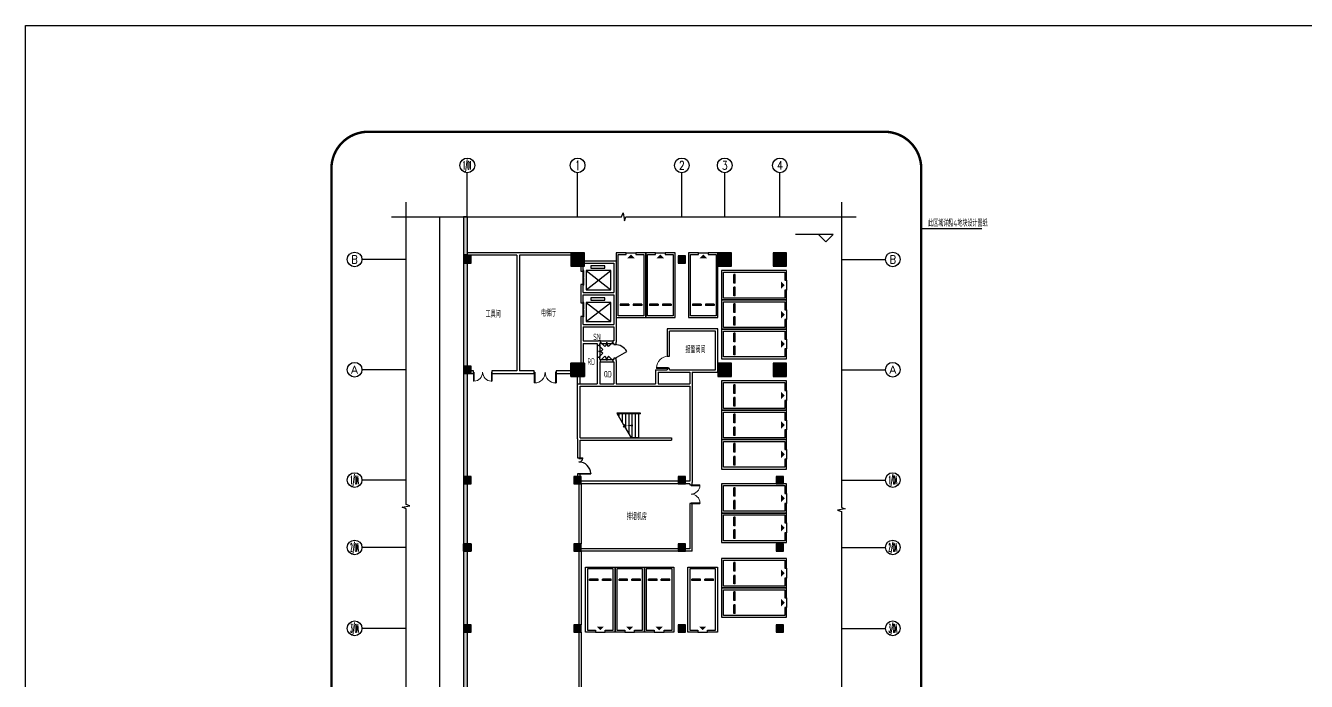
# Model space of a CAD drawing. Extents: x -2120532 to 1934524, y -1331911 to 424203.
# Drawn here: x -122172 to -17677, y -115263 to -61755 of the extents above; entities that cross this region are included whole.
import ezdxf
from ezdxf.enums import TextEntityAlignment as Align

# ---------------------------------------------------------------- set-up
doc = ezdxf.new("R2010")
doc.units = 0
doc.header["$LTSCALE"] = 10
for name, pattern in [('CENTERX2', [4, 2.5, -0.5, 0.5, -0.5]), ('CONTINOUS', [0]), ('DASH', [0.35, 0.25, -0.1])]:
    doc.linetypes.add(name, pattern=pattern)
for name, color, linetype in [('00-停车位', 67, 'Continuous'), ('00-用地红线', 12, 'CENTERX2'), ('A-COLUMN', 8, 'Continuous'), ('A-PUB_TITLE', 4, 'Continuous'), ('A-ROOM_NAME', 23, 'Continuous'), ('A-STAIR', 3, 'Continuous'), ('A-WALL', 2, 'Continuous'), ('AXIS', 3, 'Continuous'), ('AXIS_TEXT', 7, 'Continuous'), ('COLU-主楼', 1, 'Continuous'), ('COLUMN', 6, 'Continuous'), ('DIM_ELEV', 3, 'Continuous'), ('DIM_LEAD', 3, 'Continuous'), ('DIM_SYMB', 3, 'Continuous'), ('DOOR_FIRE', 8, 'Continuous'), ('EVTR', 4, 'Continuous'), ('PUB_HATCH', 8, 'Continuous'), ('WALL-C', 2, 'Continuous'), ('WINDOW', 8, 'Continuous'), ('索引线', 252, 'Continuous')]:
    doc.layers.add(name, color=color, linetype=linetype)
doc.layers.add('HATCH', color=251, linetype='Continuous', lineweight=0)
doc.layers.add('砼柱', color=2, linetype='Continuous', lineweight=35)
doc.styles.add('8B2_02', font='tssdeng.shx', dxfattribs={"width": 0.6, "bigfont": 'TSSDCHN.shx'})
doc.styles.add('_TCH_AXIS', font='COMPLEX', dxfattribs={"bigfont": 'GBCBIG'})
doc.styles.add('COMPLEX', font='COMPLEX.shx', dxfattribs={"width": 0.65})

# ---------------------------------------------------------------- blocks, each defined once
blk = doc.blocks.new('车位2400x5300')
at = {"layer": '00-停车位', "color": 251}
for p, q in [((-875, -1000), (-175, -1000)), ((-875, -1100), (-875, -1000)), ((-175, -1100), (-175, -1000)), ((175, -1000), (875, -1000)), ((175, -1100), (175, -1000)), ((875, -1100), (875, -1000)), ((-875, -1100), (-175, -1100)), ((175, -1100), (875, -1100)), ((400, -5300), (-400, -5300))]:
    blk.add_line(p, q, dxfattribs=at)
blk.add_lwpolyline([(400, -5150), (400, -5300), (1200, -5300), (1200, 0), (-1200, 0), (-1200, -5300), (-400, -5300), (-400, -5150), (-1050, -5150), (-1050, -150), (1050, -150), (1050, -5150), (400, -5150)], dxfattribs=at)
blk.add_lwpolyline([(0, -5150, 0, 600, 0), (0, -4850, 600, 600, 0)], format="xyseb", dxfattribs=at)
blk = doc.blocks.new('_AXISO')
blk.add_circle((0, 0), 0.5)
at = {"layer": 'AXIS_TEXT', "style": 'COMPLEX', "width": 1.041667}
blk.add_attdef('A', text='', height=0.56, dxfattribs=at).set_placement((-0.25, -0.28), (0.25, -0.28), align=Align.FIT)
blk = doc.blocks.new('_FZH')
blk.add_lwpolyline([(-0.5, -0.5), (0.5, -0.5), (0.5, 0.5), (-0.5, 0.5)], close=True)
at = {"layer": 'PUB_HATCH'}
blk.add_solid([(-0.5, -0.5), (0.5, -0.5), (-0.5, 0.5), (0.5, 0.5)], dxfattribs=at)
blk = doc.blocks.new('$DorLib2D$00000001')
for p, q in [((0.45, 0.975), (0.5, 0.975)), ((0.45, 0), (0.45, 0.975)), ((0.5, 0), (0.45, 0)), ((0.5, 0), (0.5, 0.975))]:
    blk.add_line(p, q)
at = {"lineweight": 13}
blk.add_arc((0.475, 0), 0.975, 91.46928, 180, dxfattribs=at)
blk = doc.blocks.new('$DorLib2D$00000002')
for p, q in [((-0.5, 0), (-0.5, 0.4875)), ((-0.475, 0.4875), (-0.5, 0.4875)), ((-0.475, 0), (-0.475, 0.4875)), ((0.475, 0), (0.475, 0.4875)), ((0.475, 0.4875), (0.5, 0.4875)), ((0.5, 0), (0.5, 0.4875)), ((-0.5, 0), (-0.475, 0)), ((0.5, 0), (0.475, 0))]:
    blk.add_line(p, q)
at = {"lineweight": 13}
for centre, start, end in [((-0.4875, 0), 0, 88.530716), ((0.4875, 0), 91.469284, 180)]:
    blk.add_arc(centre, 0.4875, start, end, dxfattribs=at)
blk = doc.blocks.new('$DORLIB2D$00000127')
at = {"color": 0}
for points in [[(-0.533, 0.795), (-0.533, 0.69)], [(-0.033, 0.795), (-0.533, 0.795)], [(-0.033, 0.69), (-0.533, 0.69)], [(0.5, 0.5), (-0.5, 0.5)], [(-0.033, 0.795), (-0.033, 0.69)], [(0.533, 0.795), (0.033, 0.795)], [(0.033, 0.795), (0.033, 0.69)], [(0.533, 0.69), (0.033, 0.69)], [(0.533, 0.795), (0.533, 0.69)]]:
    blk.add_lwpolyline(points, dxfattribs=at)
blk = doc.blocks.new('$DorLib2D$00000116')
at = {"color": 0}
for p, q in [((-0.5, 0), (-0.15, 0.35)), ((0.5, 0), (0.15, 0.35))]:
    blk.add_line(p, q, dxfattribs=at)
for centre, start, end in [((-0.5, 0), 0, 45), ((0.5, 0), 135, 180)]:
    blk.add_arc(centre, 0.5, start, end, dxfattribs=at)
blk = doc.blocks.new('$DorLib2D$00000228')
at = {"color": 0}
blk.add_line((0.5, 0), (0, 0.866), dxfattribs=at)
blk.add_arc((0.5, 0), 1, 120, 180, dxfattribs=at)
blk = doc.blocks.new('$DorLib2D$00000225')
at = {"color": 0}
for p, q in [((-0.5, 0), (-0.5, 0.252)), ((-0.475, 0.252), (-0.5, 0.252)), ((-0.475, 0), (-0.475, 0.252)), ((0.475, -0.001), (0.475, 0.752)), ((0.475, 0.752), (0.5, 0.752)), ((0.5, -0.001), (0.5, 0.752)), ((-0.475, 0), (-0.5, 0)), ((0.475, -0.001), (0.5, -0.001))]:
    blk.add_line(p, q, dxfattribs=at)
for centre, radius, start, end in [((-0.501, 0.003), 0.251, 359.78987, 84.09744), ((0.505, -0.002), 0.755, 92.24927, 179.72377)]:
    blk.add_arc(centre, radius, start, end, dxfattribs=at)

msp = doc.modelspace()

# ---------------------------------------------------------------- hatches: boundary and pattern name
at = {"layer": 'HATCH'}
msp.add_hatch(color=8, dxfattribs=at).paths.add_polyline_path([(-76583.4, -89285.4), (-77683.4, -89285.4), (-77683.4, -90385.4), (-76583.4, -90385.4)])
at = {"layer": 'PUB_HATCH'}
for points in [[(-86433.4, -77358.2), (-86433.4, -80385.4), (-86133.4, -80385.4), (-86133.4, -77358.2)], [(-86433.4, -80535.4), (-86133.4, -80535.4), (-86133.4, -80385.4), (-86433.4, -80385.4)], [(-86433.4, -89535.4), (-86133.4, -89535.4), (-86133.4, -81135.4), (-86433.4, -81135.4)], [(-86433.4, -98535.4), (-86133.4, -98535.4), (-86133.4, -90135.4), (-86433.4, -90135.4)], [(-86433.4, -104035.4), (-86133.4, -104035.4), (-86133.4, -99135.4), (-86433.4, -99135.4)], [(-86433.4, -110635.4), (-86133.4, -110635.4), (-86133.4, -104635.4), (-86433.4, -104635.4)], [(-86433.4, -117235.4), (-86133.4, -117235.4), (-86133.4, -111235.4), (-86433.4, -111235.4)]]:
    msp.add_hatch(color=8, dxfattribs=at).paths.add_polyline_path(points)

# ---------------------------------------------------------------- linework, layer by layer
at = {"layer": '00-用地红线', "color": 8, "const_width": 100}
msp.add_lwpolyline([(-55618.3, -123427.8), (-62643.7, -123342.7), (-74423.5, -122914.8), (-85023.1, -122272.5), (-88392, -118631), (-88391.8, -77358.2)], dxfattribs=at)
at = {"layer": 'A-PUB_TITLE'}
msp.add_lwpolyline([(174828.1, -61755.5), (174828.1, -481755.5), (-122171.9, -481755.5), (-122171.9, -61755.5)], close=True, dxfattribs=at)
at = {"layer": 'A-STAIR', "color": 8}
for p, q in [((-72133.4, -93385.4), (-73925.7, -93385.4)), ((-73925.7, -93385.4), (-73383.3, -94324.9)), ((-72013.4, -93385.4), (-73925.7, -93385.4)), ((-72013.4, -93445.4), (-73891.1, -93445.4)), ((-73753.4, -93683.9), (-73753.4, -93445.4)), ((-73483.4, -94151.6), (-73483.4, -93445.4)), ((-73213.4, -94619.2), (-73213.4, -93445.4)), ((-72943.4, -95086.9), (-72943.4, -93445.4)), ((-72673.4, -95385.4), (-72673.4, -93445.4)), ((-72403.4, -95385.4), (-72403.4, -93445.4)), ((-72133.4, -95385.4), (-72133.4, -93445.4)), ((-72013.4, -93445.4), (-72013.4, -93385.4)), ((-73252.9, -94290), (-73425.8, -94496)), ((-73425.8, -94496), (-73303.4, -94463.2)), ((-73383.3, -94324.9), (-73252.9, -94290)), ((-73303.4, -94463.2), (-72771, -95385.4)), ((-72133.4, -95385.4), (-72771, -95385.4))]:
    msp.add_line(p, q, dxfattribs=at)
at = {"layer": 'A-WALL', "color": 8}
for p, q in [((-81983.4, -80285.4), (-86133.4, -80285.4)), ((-77683.4, -80285.4), (-81983.4, -80285.4)), ((-82083.4, -80485.4), (-86133.4, -80485.4)), ((-82083.4, -80485.4), (-82083.4, -89935.4)), ((-77683.4, -80485.4), (-81883.4, -80485.4)), ((-81883.4, -80485.4), (-81883.4, -89935.4)), ((-75533.4, -87685.4), (-75533.4, -87835.4)), ((-75333.4, -87835.4), (-75333.4, -87685.4)), ((-75533.4, -87835.4), (-75333.4, -87835.4)), ((-75333.4, -88835.4), (-75533.4, -88835.4)), ((-75533.4, -88835.4), (-75533.4, -89085.4)), ((-75533.4, -89085.4), (-75533.4, -90985.4)), ((-75333.4, -88985.4), (-75333.4, -88835.4)), ((-75333.4, -89185.4), (-75333.4, -90985.4)), ((-85633.4, -89935.4), (-85833.4, -89935.4)), ((-85833.4, -90135.4), (-85633.4, -90135.4)), ((-85633.4, -90135.4), (-85633.4, -89935.4)), ((-82083.4, -89935.4), (-84133.4, -89935.4)), ((-84133.4, -89935.4), (-84133.4, -90135.4)), ((-84133.4, -90135.4), (-81983.4, -90135.4)), ((-81983.4, -90135.4), (-80683.4, -90135.4)), ((-80683.4, -89935.4), (-81883.4, -89935.4)), ((-80683.4, -90135.4), (-80683.4, -89935.4)), ((-77683.4, -89935.4), (-78883.4, -89935.4)), ((-78883.4, -89935.4), (-78883.4, -90135.4)), ((-78883.4, -90135.4), (-77683.4, -90135.4)), ((-77133.4, -90985.4), (-77133.4, -90385.4)), ((-76933.4, -90985.4), (-76933.4, -90385.4)), ((-68933.4, -98935.4), (-76833.4, -98935.4)), ((-68933.4, -99135.4), (-76833.4, -99135.4)), ((-77033.4, -111235.4), (-77033.4, -117235.4)), ((-76833.4, -111235.4), (-76833.4, -117235.4))]:
    msp.add_line(p, q, dxfattribs=at)
at = {"layer": 'A-WALL', "color": 8, "linetype": 'CONTINOUS'}
for p, q in [((-76883.4, -81385.4), (-76883.4, -81785.4)), ((-76683.4, -81785.4), (-76683.4, -81385.4)), ((-76583.4, -80935.4), (-73983.4, -80935.4)), ((-76583.4, -81135.4), (-74183.4, -81135.4)), ((-74183.4, -81135.4), (-74183.4, -83535.4)), ((-73983.4, -80935.4), (-73983.4, -83635.4)), ((-76883.4, -81785.4), (-76683.4, -81785.4)), ((-76683.4, -82885.4), (-76883.4, -82885.4)), ((-76883.4, -82885.4), (-76883.4, -83635.4)), ((-76683.4, -83535.4), (-76683.4, -82885.4)), ((-76683.4, -83535.4), (-74183.4, -83535.4)), ((-76883.4, -83635.4), (-76883.4, -84385.4)), ((-76883.4, -84385.4), (-76683.4, -84385.4)), ((-76683.4, -83735.4), (-74183.4, -83735.4)), ((-76683.4, -84385.4), (-76683.4, -83735.4)), ((-74183.4, -83735.4), (-74183.4, -86135.4)), ((-73983.4, -83635.4), (-73983.4, -86235.4)), ((-76683.4, -85485.4), (-76883.4, -85485.4)), ((-76883.4, -85485.4), (-76883.4, -86235.4)), ((-76683.4, -86135.4), (-76683.4, -85485.4)), ((-76883.4, -86235.4), (-76883.4, -87585.4)), ((-76683.4, -86135.4), (-74183.4, -86135.4)), ((-76683.4, -86335.4), (-74183.4, -86335.4)), ((-76683.4, -86335.4), (-76683.4, -87485.4)), ((-74183.4, -86335.4), (-74183.4, -87485.4)), ((-73983.4, -86235.4), (-73983.4, -87585.4)), ((-65683.4, -86485.4), (-69833.4, -86485.4)), ((-69833.4, -86485.4), (-69833.4, -88735.4)), ((-65883.4, -86685.4), (-69633.4, -86685.4)), ((-69633.4, -88735.4), (-69633.4, -86685.4)), ((-65883.4, -89835.4), (-65883.4, -86685.4)), ((-65683.4, -90035.4), (-65683.4, -86485.4)), ((-76883.4, -87585.4), (-76883.4, -89285.4)), ((-76683.4, -87485.4), (-75433.4, -87485.4)), ((-76683.4, -87685.4), (-75533.4, -87685.4)), ((-76683.4, -87685.4), (-76683.4, -89285.4)), ((-75258.4, -87485.4), (-75433.4, -87485.4)), ((-75333.4, -87685.4), (-75258.4, -87685.4)), ((-75258.4, -87685.4), (-75258.4, -87485.4)), ((-74183.4, -87485.4), (-74258.4, -87485.4)), ((-74258.4, -87485.4), (-74258.4, -87685.4)), ((-74258.4, -87685.4), (-74183.4, -87685.4)), ((-74183.4, -87685.4), (-74183.4, -87785.4)), ((-73983.4, -87785.4), (-73983.4, -87585.4)), ((-74183.4, -87785.4), (-73983.4, -87785.4)), ((-69833.4, -88735.4), (-69633.4, -88735.4)), ((-75258.4, -88985.4), (-75333.4, -88985.4)), ((-75333.4, -89185.4), (-75258.4, -89185.4)), ((-75258.4, -89185.4), (-75258.4, -88985.4)), ((-74183.4, -88985.4), (-74258.4, -88985.4)), ((-74258.4, -88985.4), (-74258.4, -89185.4)), ((-74258.4, -89185.4), (-74183.4, -89185.4)), ((-73983.4, -88885.4), (-74183.4, -88885.4)), ((-74183.4, -88885.4), (-74183.4, -88985.4)), ((-74183.4, -89185.4), (-74183.4, -90985.4)), ((-73983.4, -89085.4), (-73983.4, -88885.4)), ((-73983.4, -89085.4), (-73983.4, -90985.6)), ((-70773.4, -89835.4), (-70773.4, -90985.4)), ((-70773.4, -89835.4), (-69833.4, -89835.4)), ((-69633.4, -89735.4), (-69833.4, -89735.4)), ((-69833.4, -89735.4), (-69833.4, -89835.4)), ((-69633.4, -89835.4), (-69633.4, -89735.4)), ((-69633.4, -89835.4), (-67883.4, -89835.4)), ((-67883.4, -89835.4), (-65883.4, -89835.4)), ((-70573.4, -90035.4), (-70573.4, -90985.4)), ((-70573.4, -90035.4), (-69733.4, -90035.4)), ((-69733.4, -90035.4), (-67983.4, -90035.4)), ((-67983.4, -90035.4), (-67983.4, -90985.4)), ((-67783.4, -90035.4), (-67783.4, -91085.4)), ((-67783.4, -90035.4), (-65683.4, -90035.4)), ((-77133.4, -95485.4), (-77133.4, -90985.4)), ((-77133.4, -90985.4), (-75533.4, -90985.4)), ((-76933.4, -95385.4), (-76933.4, -91185.4)), ((-76933.4, -91185.4), (-75433.4, -91185.4)), ((-75433.4, -91185.4), (-74083.4, -91185.4)), ((-75333.4, -90985.4), (-74183.4, -90985.4)), ((-74083.4, -91185.6), (-70673.4, -91185.4)), ((-73983.4, -90985.6), (-70773.4, -90985.4)), ((-70673.4, -91185.4), (-67983.4, -91185.4)), ((-70573.4, -90985.4), (-67983.4, -90985.4)), ((-67983.4, -91185.4), (-67983.4, -98935.4)), ((-67783.4, -91085.4), (-67783.4, -99035.4)), ((-77133.4, -95485.4), (-77133.4, -97035.4)), ((-76933.4, -95385.4), (-69483.4, -95385.4)), ((-76933.4, -97035.4), (-76933.4, -95585.4)), ((-76933.4, -95585.4), (-69483.4, -95585.4)), ((-69483.4, -95385.4), (-69483.4, -95585.4)), ((-77133.4, -97035.4), (-76933.4, -97035.4)), ((-76933.4, -98335.4), (-77133.4, -98335.4)), ((-77133.4, -98335.4), (-77133.4, -98535.4)), ((-77033.4, -99135.4), (-77033.4, -104035.4)), ((-76933.4, -98535.4), (-76933.4, -98335.4)), ((-76833.4, -99135.4), (-76833.4, -104035.4)), ((-67983.4, -98935.4), (-68333.4, -98935.4)), ((-67983.4, -99135.4), (-68333.4, -99135.4)), ((-67983.4, -99135.4), (-67983.4, -99235.4)), ((-67983.4, -99235.4), (-67783.4, -99235.4)), ((-67783.4, -99235.4), (-67783.4, -99035.4)), ((-67783.4, -100735.4), (-67983.4, -100735.4)), ((-67983.4, -100735.4), (-67983.4, -104435.4)), ((-67783.4, -104635.4), (-67783.4, -100735.4)), ((-68933.4, -104435.4), (-76833.4, -104435.4)), ((-67983.4, -104435.4), (-68333.4, -104435.4)), ((-77033.4, -104635.4), (-77033.4, -110635.4)), ((-76833.4, -104635.4), (-76833.4, -110635.4)), ((-68933.4, -104635.4), (-76833.4, -104635.4)), ((-67783.4, -104635.4), (-68333.4, -104635.4))]:
    msp.add_line(p, q, dxfattribs=at)
at = {"layer": 'AXIS', "color": 8}
for p, q in [((-86133.4, -77358.2), (-86133.4, -73758.2)), ((-77133.4, -77358.2), (-77133.4, -73758.2)), ((-68633.4, -77358.2), (-68633.4, -73758.2)), ((-65133.4, -77358.2), (-65133.4, -73758.2)), ((-60633.4, -77358.2), (-60633.4, -73758.2)), ((-91133.4, -80835.4), (-94733.3, -80835.4)), ((-55621.2, -80835.4), (-52021.2, -80835.4)), ((-91133.4, -89835.4), (-94733.3, -89835.4)), ((-55621.2, -89835.4), (-52021.2, -89835.4)), ((-91133.4, -98835.4), (-94733.3, -98835.4)), ((-55621.2, -98835.4), (-52021.2, -98835.4)), ((-91133.4, -104335.4), (-94733.3, -104335.4)), ((-55621.2, -104335.4), (-52021.2, -104335.4)), ((-91133.4, -110935.4), (-94733.3, -110935.4)), ((-55621.2, -110935.4), (-52021.2, -110935.4))]:
    msp.add_line(p, q, dxfattribs=at)
at = {"layer": 'COLU-主楼', "color": 8, "lineweight": 35}
msp.add_lwpolyline([(-76583.4, -89285.4), (-77683.4, -89285.4), (-77683.4, -90385.4), (-76583.4, -90385.4)], close=True, dxfattribs=at)
at = {"layer": 'DIM_ELEV', "color": 8}
for p, q in [((-56282.7, -78803.6), (-59351.6, -78803.6)), ((-56882.7, -79403.6), (-57482.7, -78803.6)), ((-56882.7, -79403.6), (-56282.7, -78803.6))]:
    msp.add_line(p, q, dxfattribs=at)
at = {"layer": 'DIM_LEAD', "color": 8}
for p, q in [((-49132, -78301.6), (-48177.2, -78301.6)), ((-49132, -78301.6), (-48177.2, -78301.6)), ((-49132, -78301.6), (-48177.2, -78301.6)), ((-49132, -78301.6), (-48177.2, -78301.6)), ((-48177.2, -78301.6), (-44147.7, -78301.6))]:
    msp.add_line(p, q, dxfattribs=at)
at = {"layer": 'DIM_LEAD', "color": 8, "const_width": 60}
msp.add_lwpolyline([(-49162, -78301.6, 1), (-49102, -78301.6, 1)], format="xyb", close=True, dxfattribs=at)
msp.add_lwpolyline([(-49162, -78301.6, 1), (-49102, -78301.6, 1)], format="xyb", close=True, dxfattribs=at)
msp.add_lwpolyline([(-49162, -78301.6, 1), (-49102, -78301.6, 1)], format="xyb", close=True, dxfattribs=at)
msp.add_lwpolyline([(-49162, -78301.6, 1), (-49102, -78301.6, 1)], format="xyb", close=True, dxfattribs=at)
at = {"layer": 'DIM_SYMB', "color": 8}
for points in [[(-91133.4, -125845.3), (-91133.4, -101170.5), (-91448.4, -101055.9), (-90818.4, -100944.8), (-91133.4, -100833), (-91133.4, -76158.2)], [(-55618.3, -76158.2), (-55618.3, -101068.1), (-55303.3, -101182.7), (-55933.3, -101293.8), (-55618.3, -101405.6), (-55618.3, -126315.4)], [(-92333.4, -77358.2), (-73544.6, -77358.2), (-73429.9, -77043.2), (-73318.8, -77673.2), (-73207.1, -77358.2), (-54418.3, -77358.2)]]:
    msp.add_lwpolyline(points, dxfattribs=at)
msp.add_lwpolyline([(-71998.4, -94385.4, 0, 0, 0), (-73213.4, -94385.4, 0, 160, 0), (-72613.4, -94385.4, 0, 0, 0)], format="xyseb", dxfattribs=at)
at = {"layer": 'DOOR_FIRE', "color": 8}
for p, q in [((-75258.4, -87485.4), (-74258.4, -87485.4)), ((-75258.4, -87685.4), (-74258.4, -87685.4)), ((-75533.4, -87835.4), (-75533.4, -88835.4)), ((-75333.4, -87835.4), (-75333.4, -88835.4)), ((-75258.4, -88985.4), (-74258.4, -88985.4)), ((-75258.4, -89185.4), (-74258.4, -89185.4))]:
    msp.add_line(p, q, dxfattribs=at)
at = {"layer": 'EVTR', "color": 8}
for p, q in [((-76053.4, -81360.4), (-76053.4, -81555.4)), ((-74913.4, -81360.4), (-76053.4, -81360.4)), ((-74913.4, -81555.4), (-74913.4, -81360.4)), ((-76433.4, -81750.4), (-76433.4, -83310.4)), ((-74433.4, -81750.4), (-76433.4, -81750.4)), ((-76433.4, -81750.4), (-74433.4, -83310.4)), ((-76433.4, -83310.4), (-74433.4, -81750.4)), ((-76053.4, -81555.4), (-74913.4, -81555.4)), ((-74433.4, -83310.4), (-74433.4, -81750.4)), ((-76433.4, -83310.4), (-74433.4, -83310.4)), ((-76433.4, -84350.4), (-76433.4, -85910.4)), ((-74433.4, -84350.4), (-76433.4, -84350.4)), ((-76433.4, -84350.4), (-74433.4, -85910.4)), ((-76433.4, -85910.4), (-74433.4, -84350.4)), ((-76053.4, -83960.4), (-76053.4, -84155.4)), ((-74913.4, -83960.4), (-76053.4, -83960.4)), ((-76053.4, -84155.4), (-74913.4, -84155.4)), ((-74913.4, -84155.4), (-74913.4, -83960.4)), ((-74433.4, -85910.4), (-74433.4, -84350.4)), ((-76433.4, -85910.4), (-74433.4, -85910.4))]:
    msp.add_line(p, q, dxfattribs=at)
at = {"layer": 'WALL-C', "color": 8}
for p, q in [((-86433.4, -77358.2), (-86433.4, -80385.4)), ((-86133.4, -77358.2), (-86433.4, -77358.2)), ((-86133.4, -77358.2), (-86133.4, -80385.4)), ((-86433.4, -80385.4), (-86433.4, -80535.4)), ((-86133.4, -80385.4), (-86133.4, -80535.4)), ((-86433.4, -81135.4), (-86433.4, -89535.4)), ((-86133.4, -81135.4), (-86133.4, -89535.4)), ((-86433.4, -90135.4), (-86433.4, -98535.4)), ((-86133.4, -90135.4), (-86133.4, -98535.4)), ((-86433.4, -99135.4), (-86433.4, -104035.4)), ((-86133.4, -99135.4), (-86133.4, -104035.4)), ((-86433.4, -104635.4), (-86433.4, -110635.4)), ((-86133.4, -104635.4), (-86133.4, -110635.4)), ((-86433.4, -111235.4), (-86433.4, -117235.4)), ((-86133.4, -111235.4), (-86133.4, -117235.4))]:
    msp.add_line(p, q, dxfattribs=at)
at = {"layer": '砼柱', "color": 8, "lineweight": 35}
msp.add_lwpolyline([(-85833.4, -104035.4), (-86433.4, -104035.4), (-86433.4, -104635.4), (-85833.4, -104635.4)], close=True, dxfattribs=at)
at = {"layer": '索引线', "color": 8, "linetype": 'DASH', "const_width": 200}
msp.add_lwpolyline([(-94221.5, -70416.8), (-52099.6, -70416.8, -0.41421356), (-49099.6, -73416.8), (-49099.6, -124462.2, -0.41421356), (-52099.6, -127462.2), (-94221.5, -127462.2, -0.41421356), (-97221.5, -124462.2), (-97221.5, -73416.8, -0.41421356)], format="xyb", close=True, dxfattribs=at)

# ---------------------------------------------------------------- block references
at = {"layer": '00-停车位', "color": 8}
for p, rotation in [((-72783.3, -85585.4), 179.9999999865944), ((-70383.3, -85585.4), 179.9999999865944), ((-66883.4, -85585.4), 179.9999999865944), ((-65383.4, -82935.4), 89.99999998659437), ((-65383.4, -85335.4), 89.99999998659437), ((-65383.4, -87735.4), 89.99999998659437), ((-65383.4, -91935.4), 89.99999998659437), ((-65383.4, -94335.4), 89.99999998659437), ((-65383.4, -96735.4), 89.99999998659437), ((-65383.4, -100335.4), 89.99999998659437), ((-65383.4, -102735.4), 89.99999998659437), ((-65383.4, -106435.4), 89.99999998659437), ((-65383.4, -108835.4), 89.99999998659437)]:
    msp.add_blockref('车位2400x5300', p, dxfattribs=dict(at, rotation=rotation))
at = {"layer": '00-停车位', "color": 8, "xscale": -1, "rotation": 1.340559663276508e-08}
for p in [(-75283.4, -105935.4), (-72883.4, -105935.4), (-70483.4, -105935.4), (-66933.4, -105935.4)]:
    msp.add_blockref('车位2400x5300', p, dxfattribs=at)
at = {"layer": 'A-COLUMN', "color": 8, "xscale": 600, "yscale": 600, "zscale": 600}
for p in [(-86133.4, -80835.4), (-86133.4, -89835.4), (-86133.4, -98835.4), (-77133.4, -98835.4), (-68633.4, -98835.4), (-60633.4, -98835.4), (-86133.4, -104335.4), (-77133.4, -104335.4), (-68633.4, -104335.4), (-60633.4, -104335.4), (-86133.4, -110935.4), (-77133.4, -110935.4), (-68633.4, -110935.4), (-60633.4, -110935.4)]:
    msp.add_blockref('_FZH', p, dxfattribs=at)
at = {"layer": 'AXIS', "color": 8}
ref = msp.add_blockref('_AXISO', (-86133.4, -73158.2), dxfattribs=dict(at, xscale=1200, yscale=1200, zscale=1200))
ref.add_attrib('A', '1/01', dxfattribs={"layer": 'AXIS_TEXT', "height": 678.82, "style": '_TCH_AXIS', "width": 0.318182}).set_placement((-86472.8, -73497.6), (-85793.9, -73497.6), align=Align.FIT)
ref = msp.add_blockref('_AXISO', (-77133.4, -73158.2), dxfattribs=dict(at, xscale=1200, yscale=1200, zscale=1200))
ref.add_attrib('A', '1', dxfattribs={"layer": 'AXIS_TEXT', "height": 772.1, "style": '_TCH_AXIS'}).set_placement((-77298.8, -73544.3), (-76967.9, -73544.3), align=Align.FIT)
ref = msp.add_blockref('_AXISO', (-68633.4, -73158.2), dxfattribs=dict(at, xscale=1200, yscale=1200, zscale=1200))
ref.add_attrib('A', '2', dxfattribs={"layer": 'AXIS_TEXT', "height": 698.9, "style": '_TCH_AXIS'}).set_placement((-68866.3, -73507.7), (-68400.4, -73507.7), align=Align.FIT)
ref = msp.add_blockref('_AXISO', (-65133.4, -73158.2), dxfattribs=dict(at, xscale=1200, yscale=1200, zscale=1200))
ref.add_attrib('A', '3', dxfattribs={"layer": 'AXIS_TEXT', "height": 698.9, "style": '_TCH_AXIS'}).set_placement((-65366.3, -73507.7), (-64900.4, -73507.7), align=Align.FIT)
ref = msp.add_blockref('_AXISO', (-60633.4, -73158.2), dxfattribs=dict(at, xscale=1200, yscale=1200, zscale=1200))
ref.add_attrib('A', '4', dxfattribs={"layer": 'AXIS_TEXT', "height": 668.2, "style": '_TCH_AXIS'}).set_placement((-60887.9, -73492.3), (-60378.8, -73492.3), align=Align.FIT)
ref = msp.add_blockref('_AXISO', (-95333.3, -80835.4), dxfattribs=dict(at, xscale=1200, yscale=1200, zscale=1200))
ref.add_attrib('A', 'B', dxfattribs={"layer": 'AXIS_TEXT', "height": 652.9, "style": '_TCH_AXIS'}).set_placement((-95597.6, -81161.9), (-95069.1, -81161.9), align=Align.FIT)
ref = msp.add_blockref('_AXISO', (-51421.2, -80835.4), dxfattribs=dict(at, xscale=1200, yscale=1200, zscale=1200))
ref.add_attrib('A', 'B', dxfattribs={"layer": 'AXIS_TEXT', "height": 652.9, "style": '_TCH_AXIS'}).set_placement((-51685.5, -81161.9), (-51156.9, -81161.9), align=Align.FIT)
ref = msp.add_blockref('_AXISO', (-95333.3, -89835.4), dxfattribs=dict(at, xscale=1200, yscale=1200, zscale=1200))
ref.add_attrib('A', 'A', dxfattribs={"layer": 'AXIS_TEXT', "height": 637.8, "style": '_TCH_AXIS'}).set_placement((-95606.7, -90154.3), (-95060, -90154.3), align=Align.FIT)
ref = msp.add_blockref('_AXISO', (-51421.2, -89835.4), dxfattribs=dict(at, xscale=1200, yscale=1200, zscale=1200))
ref.add_attrib('A', 'A', dxfattribs={"layer": 'AXIS_TEXT', "height": 637.8, "style": '_TCH_AXIS'}).set_placement((-51694.5, -90154.3), (-51147.9, -90154.3), align=Align.FIT)
ref = msp.add_blockref('_AXISO', (-95333.3, -98835.4), dxfattribs=dict(at, xscale=1200, yscale=1200, zscale=1200))
ref.add_attrib('A', '1/0A', dxfattribs={"layer": 'AXIS_TEXT', "height": 678.82, "style": '_TCH_AXIS', "width": 0.28}).set_placement((-95672.8, -99174.8), (-94993.9, -99174.8), align=Align.FIT)
ref = msp.add_blockref('_AXISO', (-51421.2, -98835.4), dxfattribs=dict(at, xscale=1200, yscale=1200, zscale=1200))
ref.add_attrib('A', '1/0A', dxfattribs={"layer": 'AXIS_TEXT', "height": 678.82, "style": '_TCH_AXIS', "width": 0.28}).set_placement((-51760.6, -99174.8), (-51081.8, -99174.8), align=Align.FIT)
ref = msp.add_blockref('_AXISO', (-95333.3, -104335.4), dxfattribs=dict(at, xscale=1200, yscale=1200, zscale=1200))
ref.add_attrib('A', '2/0A', dxfattribs={"layer": 'AXIS_TEXT', "height": 678.82, "style": '_TCH_AXIS', "width": 0.2625}).set_placement((-95672.8, -104674.8), (-94993.9, -104674.8), align=Align.FIT)
ref = msp.add_blockref('_AXISO', (-51421.2, -104335.4), dxfattribs=dict(at, xscale=1200, yscale=1200, zscale=1200))
ref.add_attrib('A', '2/0A', dxfattribs={"layer": 'AXIS_TEXT', "height": 678.82, "style": '_TCH_AXIS', "width": 0.2625}).set_placement((-51760.6, -104674.8), (-51081.8, -104674.8), align=Align.FIT)
ref = msp.add_blockref('_AXISO', (-95333.3, -110935.4), dxfattribs=dict(at, xscale=1200, yscale=1200, zscale=1200))
ref.add_attrib('A', '3/0A', dxfattribs={"layer": 'AXIS_TEXT', "height": 678.82, "style": '_TCH_AXIS', "width": 0.265823}).set_placement((-95672.8, -111274.8), (-94993.9, -111274.8), align=Align.FIT)
ref = msp.add_blockref('_AXISO', (-51421.2, -110935.4), dxfattribs=dict(at, xscale=1200, yscale=1200, zscale=1200))
ref.add_attrib('A', '3/0A', dxfattribs={"layer": 'AXIS_TEXT', "height": 678.82, "style": '_TCH_AXIS', "width": 0.265823}).set_placement((-51760.6, -111274.8), (-51081.8, -111274.8), align=Align.FIT)
at = {"layer": 'COLUMN', "color": 8, "xscale": 1100, "yscale": 1100, "zscale": 1100}
for p in [(-77133.4, -80835.4), (-65133.4, -80835.4), (-60633.4, -80835.4), (-77133.4, -89835.4), (-65133.4, -89835.4), (-60633.4, -89835.4)]:
    msp.add_blockref('_FZH', p, dxfattribs=at)
at = {"layer": 'COLUMN', "color": 8, "linetype": 'Continuous', "xscale": 600, "yscale": 600, "zscale": 600}
msp.add_blockref('_FZH', (-68633.4, -80835.4), dxfattribs=at)
at = {"layer": 'DOOR_FIRE', "color": 8, "zscale": 200}
for name, p, xscale, yscale, rotation in [('$DorLib2D$00000116', (-74758.4, -87585.4), 1000, -1000, 359.9999999961659), ('$DorLib2D$00000116', (-75433.4, -88335.4), 1000, 1000, 269.999999996158), ('$DorLib2D$00000116', (-74758.4, -89085.4), 1000, 1000, 359.9999999963438), ('$DorLib2D$00000228', (-74083.4, -88335.4), 1100, 1100, 270), ('$DorLib2D$00000001', (-69733.4, -89235.4), 1000, -1000, 270.0000000018478), ('$DorLib2D$00000002', (-84883.4, -90035.4), 1500, 1500, 179.9999999959399), ('$DorLib2D$00000002', (-79783.4, -90035.4), 1800, 1800, 179.99999999594), ('$DorLib2D$00000225', (-77033.4, -97685.4), 1300, 1300, 270.0000000004885), ('$DorLib2D$00000002', (-67883.4, -99985.4), -1500, 1500, 270.000000000553)]:
    msp.add_blockref(name, p, dxfattribs=dict(at, xscale=xscale, yscale=yscale, rotation=rotation))
at = {"layer": 'WINDOW', "color": 8, "xscale": 1100, "yscale": 200, "zscale": 1100, "rotation": 270}
for p in [(-76783.4, -82335.4), (-76783.4, -84935.4)]:
    msp.add_blockref('$DORLIB2D$00000127', p, dxfattribs=at)

# ---------------------------------------------------------------- texts
at = {"layer": 'A-ROOM_NAME', "color": 8, "style": '8B2_02', "width": 0.6}
for s, p in [('工具间', (-84644.8, -85577)), ('电梯厅', (-80130, -85486.4)), ('SN', (-75856.5, -87415.8)), ('报警阀间', (-68338, -88469.9)), ('RD', (-76341.1, -89436.2)), ('QD', (-74991.5, -90453.9)), ('排烟机房', (-73123, -102089.1))]:
    msp.add_text(s, height=525, dxfattribs=at).set_placement(p)
at = {"layer": 'DIM_LEAD', "color": 8, "style": '8B2_02', "width": 0.6}
for s, p in [('此区域详见', (-48534.8, -78144.1)), ('C-4', (-46959.8, -78144.1)), ('地块设计图纸', (-46148.1, -78144.1))]:
    msp.add_text(s, height=525, dxfattribs=at).set_placement(p)

doc.saveas('drawing.dxf')
